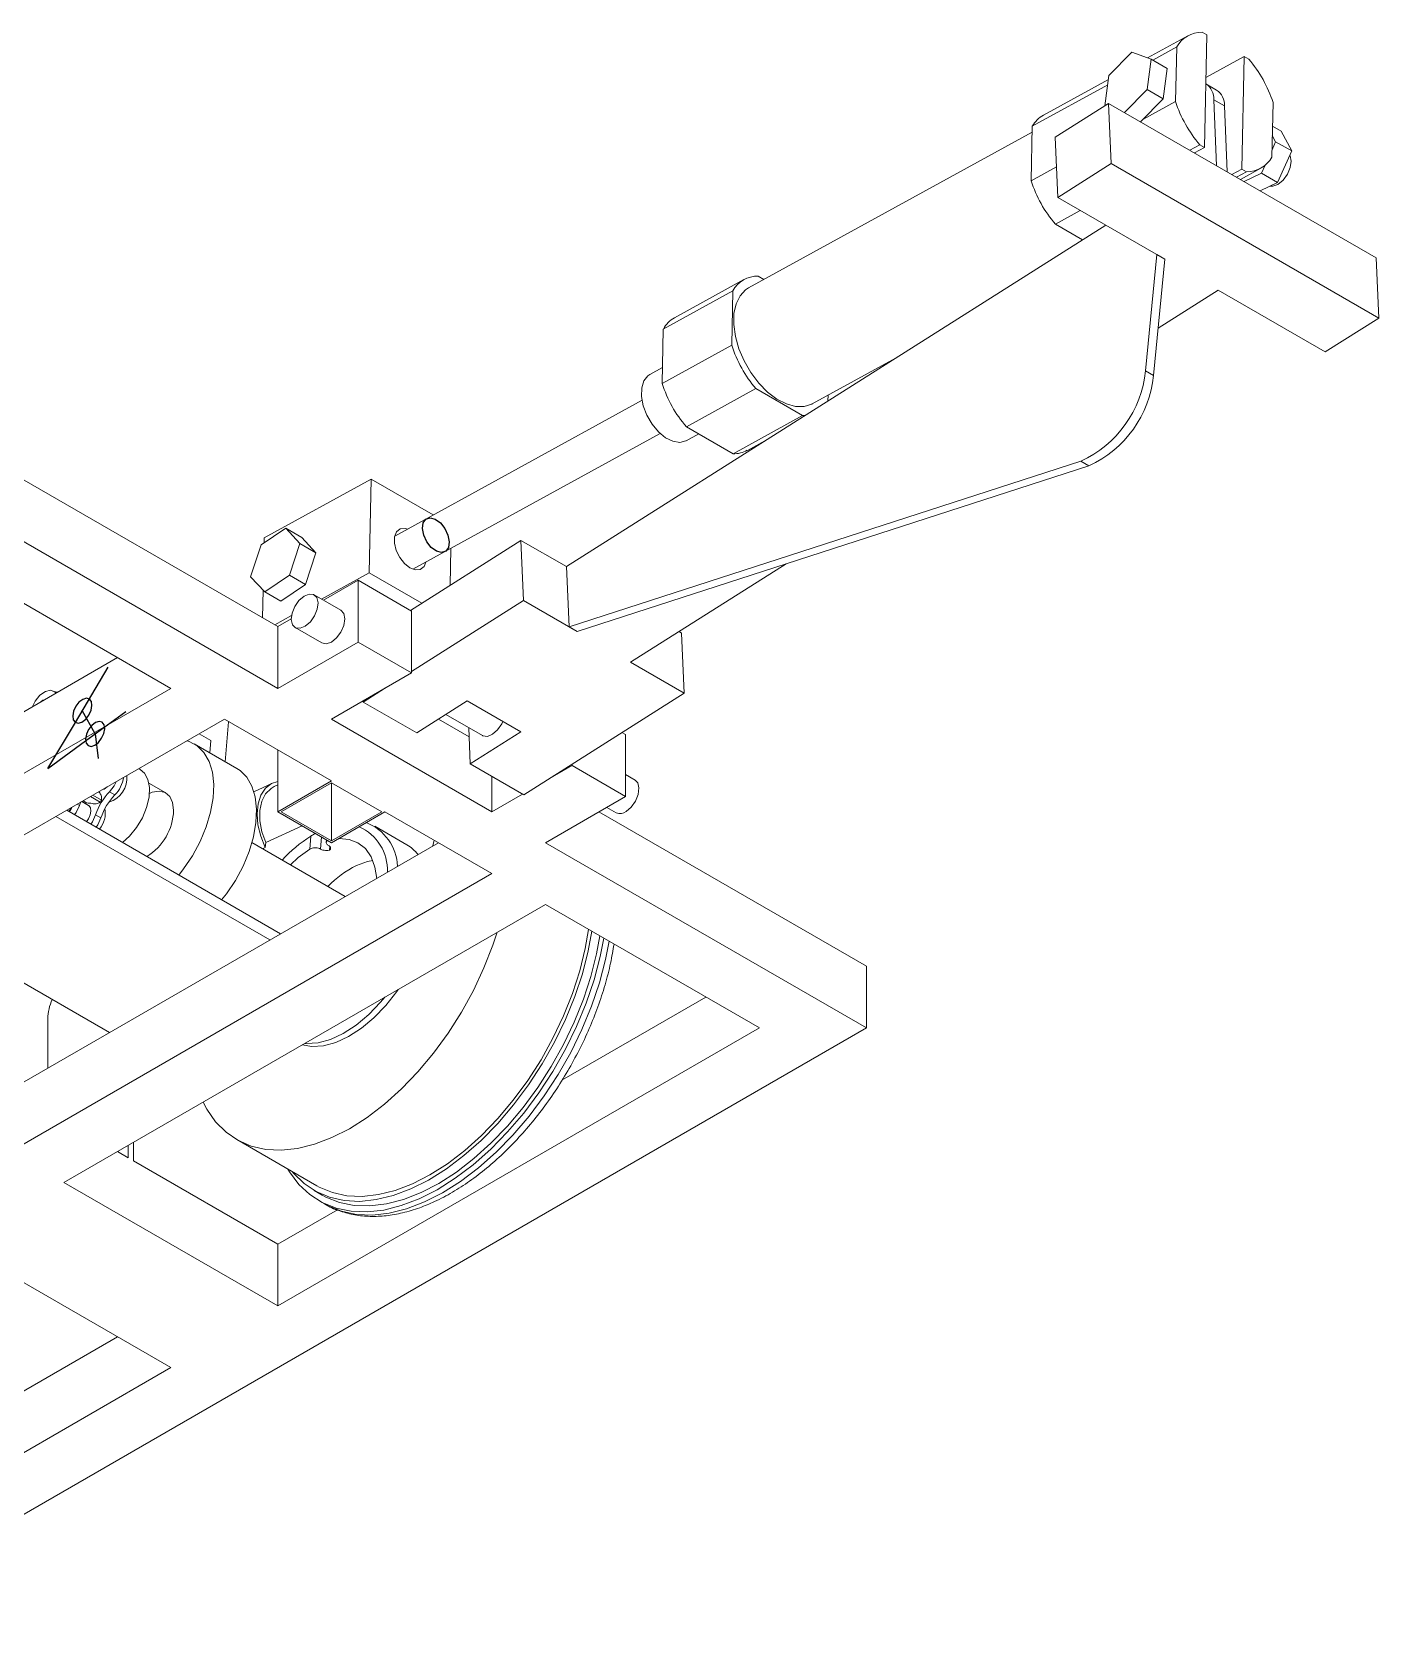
# Model space of a CAD drawing. Header units: millimetres. Extents: x 0 to 1189, y 0 to 841.
# Drawn here: x 292.12 to 327.72, y 164.48 to 207.17 of the extents above; entities that cross this region are included whole.
import ezdxf

# ---------------------------------------------------------------- set-up
doc = ezdxf.new("R2010")
doc.units = ezdxf.units.MM
doc.linetypes.add('CENTERX2', pattern=[20.32, 12.7, -2.54, 2.54, -2.54])

msp = doc.modelspace()

# ---------------------------------------------------------------- linework, layer by layer
at = {"color": 7, "linetype": 'Continuous', "lineweight": 15}
for p, q in [((322.67, 207.08), (321.605, 206.495)), ((323.047, 207.17), (323.169, 207.1)), ((323.169, 207.1), (323.107, 204.126)), ((321.193, 206.646), (320.582, 206.027)), ((321.699, 206.46), (321.193, 206.646)), ((321.743, 206.435), (322.375, 206.782)), ((322.375, 206.782), (322.345, 205.342)), ((321.593, 205.655), (321.699, 206.46)), ((321.699, 206.46), (322.123, 206.215)), ((322.017, 205.41), (322.123, 206.215)), ((324.159, 206.529), (323.145, 205.972)), ((324.159, 206.529), (324.097, 203.555)), ((324.159, 206.529), (324.28, 206.459)), ((318.558, 204.685), (320.55, 205.779)), ((320.569, 205.926), (318.853, 204.983)), ((320.582, 206.027), (320.477, 205.228)), ((323.43, 205.644), (323.147, 205.807)), ((320.994, 205.048), (321.593, 205.655)), ((321.419, 204.803), (322.017, 205.41)), ((321.482, 204.868), (322.345, 205.342)), ((321.593, 205.655), (322.017, 205.41)), ((323.353, 205.388), (323.428, 203.643)), ((323.636, 205.225), (323.353, 205.388)), ((320.576, 205.29), (319.163, 204.395)), ((320.576, 205.29), (320.644, 203.698)), ((327.647, 201.208), (320.576, 205.29)), ((323.636, 205.225), (323.711, 203.48)), ((324.921, 205.313), (324.891, 203.872)), ((318.555, 204.534), (311.056, 200.414)), ((318.558, 204.685), (318.528, 203.245)), ((324.908, 204.685), (325.137, 204.553)), ((325.137, 204.553), (325.416, 204.032)), ((319.163, 204.395), (319.232, 202.804)), ((322.722, 204.051), (322.986, 204.196)), ((323.107, 204.126), (322.843, 203.981)), ((322.986, 204.196), (323.107, 204.126)), ((324.991, 204.277), (324.895, 204.06)), ((324.903, 204.442), (324.991, 204.277)), ((324.991, 204.277), (325.416, 204.032)), ((318.528, 203.245), (319.197, 203.612)), ((320.644, 203.698), (319.232, 202.804)), ((327.715, 199.616), (320.644, 203.698)), ((324.715, 203.657), (324.619, 203.442)), ((325.416, 204.032), (325.043, 203.197)), ((323.833, 203.409), (324.097, 203.555)), ((323.955, 203.339), (324.219, 203.484)), ((324.059, 203.279), (324.596, 203.574)), ((324.097, 203.555), (324.219, 203.484)), ((324.619, 203.442), (324.16, 203.221)), ((325.043, 203.197), (324.584, 202.976)), ((324.619, 203.442), (325.043, 203.197)), ((322.06, 201.171), (319.232, 202.804)), ((319.169, 202.099), (319.827, 202.46)), ((320.498, 202.073), (306.241, 193.043)), ((319.169, 202.099), (319.885, 201.685)), ((321.551, 198.22), (321.848, 201.293)), ((321.763, 198.098), (322.06, 201.171)), ((321.848, 201.293), (322.06, 201.171)), ((327.647, 201.208), (327.715, 199.616)), ((310.935, 200.633), (309.097, 199.623)), ((311.313, 200.723), (311.462, 200.637)), ((308.803, 199.325), (310.64, 200.335)), ((310.64, 200.335), (310.611, 198.895)), ((321.884, 199.347), (323.474, 200.355)), ((326.303, 198.722), (323.474, 200.355)), ((327.715, 199.616), (326.303, 198.722)), ((308.803, 199.325), (308.773, 197.885)), ((308.773, 197.885), (310.611, 198.895)), ((312.741, 197.346), (314.961, 198.566)), ((308.782, 198.309), (308.448, 198.125)), ((321.551, 198.22), (321.763, 198.098)), ((309.413, 196.739), (311.251, 197.749)), ((311.251, 197.749), (312.484, 197.037)), ((308.24, 197.44), (301.701, 193.848)), ((313.159, 197.576), (313.156, 197.425)), ((310.646, 196.027), (312.484, 197.037)), ((312.55, 197.039), (312.484, 197.037)), ((290.128, 196.356), (298.614, 191.457)), ((302.182, 192.971), (308.722, 196.564)), ((309.411, 196.372), (309.738, 196.552)), ((309.413, 196.739), (310.646, 196.027)), ((311.024, 196.117), (311.565, 196.415)), ((306.31, 191.451), (319.843, 195.831)), ((306.522, 191.329), (320.055, 195.708)), ((319.843, 195.831), (320.055, 195.708)), ((301.078, 195.355), (298.251, 193.802)), ((301.027, 192.877), (301.078, 195.355)), ((302.72, 194.408), (301.078, 195.355)), ((290.128, 194.722), (298.614, 189.824)), ((298.82, 194.058), (298.169, 193.618)), ((298.248, 193.671), (298.251, 193.802)), ((299.194, 193.656), (298.82, 194.058)), ((298.82, 194.058), (299.244, 193.813)), ((299.618, 193.411), (299.244, 193.813)), ((298.169, 193.618), (297.892, 192.775)), ((298.917, 192.813), (299.194, 193.656)), ((299.194, 193.656), (299.618, 193.411)), ((299.341, 192.568), (299.618, 193.411)), ((302.116, 191.885), (305.039, 193.737)), ((303.167, 192.551), (303.187, 193.523)), ((305.039, 193.737), (305.108, 192.145)), ((306.241, 193.043), (305.039, 193.737)), ((290.128, 193.09), (295.785, 189.824)), ((306.241, 193.043), (306.31, 191.451)), ((307.936, 190.512), (312.049, 193.117)), ((297.892, 192.775), (298.266, 192.372)), ((298.266, 192.372), (298.917, 192.813)), ((298.691, 192.127), (299.341, 192.568)), ((298.917, 192.813), (299.341, 192.568)), ((301.027, 192.877), (299.767, 192.185)), ((299.821, 192.154), (300.735, 192.682)), ((300.735, 192.682), (300.735, 191.049)), ((302.149, 191.865), (300.735, 192.682)), ((302.416, 192.075), (301.027, 192.877)), ((298.207, 191.692), (298.222, 192.419)), ((298.266, 192.372), (298.691, 192.127)), ((300.278, 191.89), (299.571, 192.298)), ((302.149, 190.271), (305.108, 192.145)), ((306.522, 191.329), (305.108, 192.145)), ((298.975, 191.749), (298.53, 191.505)), ((298.614, 191.457), (298.967, 191.661)), ((302.149, 191.865), (302.149, 190.232)), ((298.614, 191.457), (298.614, 189.824)), ((299.071, 191.432), (299.778, 191.024)), ((306.31, 191.451), (306.522, 191.329)), ((309.218, 191.324), (309.282, 191.287)), ((309.282, 191.287), (309.351, 189.696)), ((298.614, 189.824), (300.735, 191.049)), ((302.149, 190.232), (300.735, 191.049)), ((283.057, 184.109), (294.371, 190.641)), ((307.936, 190.512), (309.351, 189.696)), ((300.028, 189.008), (302.149, 190.232)), ((283.057, 182.476), (295.785, 189.824)), ((292.756, 189.708), (292.682, 189.751)), ((292.755, 189.708), (292.711, 189.73)), ((300.87, 189.461), (301.459, 189.834)), ((305.113, 187.012), (309.351, 189.696)), ((300.869, 189.493), (300.87, 189.461)), ((302.285, 188.645), (300.87, 189.461)), ((302.285, 188.645), (303.619, 189.49)), ((303.055, 189.132), (304.021, 188.575)), ((305.033, 188.673), (303.619, 189.49)), ((248.005, 160.608), (297.199, 189.008)), ((297.199, 189.008), (300.028, 187.375)), ((297.311, 188.943), (297.223, 187.882)), ((300.028, 189.008), (304.271, 186.558)), ((302.857, 189.007), (303.668, 188.539)), ((303.658, 188.784), (303.699, 187.828)), ((303.699, 187.828), (305.033, 188.673)), ((297.531, 187.704), (296.399, 188.357)), ((296.838, 188.448), (296.534, 188.624)), ((296.838, 188.448), (296.811, 188.12)), ((307.709, 188.656), (307.806, 188.6)), ((307.806, 188.6), (307.806, 186.967)), ((298.614, 186.558), (298.614, 188.191)), ((303.699, 187.828), (305.113, 187.012)), ((306.392, 187.822), (306.392, 187.783)), ((294.972, 187.681), (294.936, 187.701)), ((304.271, 187.498), (304.271, 186.558)), ((305.702, 187.385), (306.392, 187.783)), ((306.392, 187.783), (307.806, 186.967)), ((308.056, 187.4), (307.806, 187.544)), ((293.66, 186.965), (293.919, 186.815)), ((293.723, 187.001), (293.951, 186.869)), ((294.302, 187.007), (294.161, 187.088)), ((295.651, 187.061), (295.203, 187.32)), ((298.47, 187.317), (297.978, 187.09)), ((298.614, 187.274), (298.512, 187.226)), ((298.614, 186.558), (300.028, 187.375)), ((298.699, 186.558), (300.028, 187.326)), ((300.028, 187.326), (301.357, 186.558)), ((300.028, 185.791), (300.028, 187.326)), ((304.271, 186.558), (305.084, 187.028)), ((305.685, 185.742), (307.806, 186.967)), ((293.029, 186.6), (298.685, 183.334)), ((293.089, 186.565), (293.158, 186.675)), ((293.61, 186.727), (293.43, 186.831)), ((300.028, 185.742), (298.614, 186.558)), ((300.028, 185.791), (298.699, 186.558)), ((301.357, 186.558), (300.028, 185.791)), ((301.442, 186.558), (300.028, 185.742)), ((301.442, 186.558), (304.271, 184.926)), ((307.099, 186.559), (314.17, 182.477)), ((307.306, 186.678), (307.556, 186.534)), ((292.746, 186.436), (298.402, 183.171)), ((293.934, 186.398), (293.793, 186.48)), ((299.252, 186.19), (298.292, 185.746)), ((302.023, 185.688), (301.175, 186.178)), ((255.076, 158.159), (302.856, 185.742)), ((300.396, 184.322), (297.928, 185.747)), ((298.281, 185.619), (298.292, 185.746)), ((299.454, 185.573), (299.482, 185.917)), ((299.603, 185.988), (299.543, 185.953)), ((299.895, 185.819), (299.89, 185.749)), ((305.685, 185.742), (314.17, 180.844)), ((298.281, 185.619), (298.208, 185.585)), ((299.98, 185.548), (299.988, 185.641)), ((255.076, 156.526), (304.271, 184.926)), ((294.16, 180.722), (288.503, 183.987)), ((292.957, 176.761), (305.685, 184.109)), ((305.685, 184.109), (311.342, 180.844)), ((314.17, 182.477), (314.17, 180.844)), ((309.927, 181.66), (306.123, 179.464)), ((292.533, 181.09), (292.533, 179.782)), ((314.17, 180.844), (288.403, 165.969)), ((311.342, 180.844), (298.614, 173.496)), ((294.654, 177.415), (294.371, 177.578)), ((294.654, 177.741), (294.654, 177.415)), ((294.795, 177.823), (294.795, 177.333)), ((297.524, 177.894), (299.645, 176.669)), ((298.614, 175.129), (294.795, 177.333)), ((298.614, 173.496), (292.957, 176.761)), ((299.575, 176.547), (299.787, 176.425)), ((300.185, 176.036), (298.614, 175.129)), ((299.7, 176.274), (299.842, 176.193)), ((295.785, 171.863), (290.128, 175.129)), ((298.614, 175.129), (298.614, 173.496)), ((294.371, 172.68), (286.989, 168.418)), ((295.785, 171.863), (286.989, 166.785))]:
    msp.add_line(p, q, dxfattribs=at)
at = {"color": 7, "linetype": 'CENTERX2'}
for p, q in [((293.26, 188.924), (294.13, 190.388)), ((293.781, 188.619), (293.443, 189.234)), ((293.529, 188.434), (294.59, 189.213)), ((292.533, 187.703), (293.26, 188.924)), ((292.533, 187.703), (293.529, 188.434)), ((293.781, 188.619), (293.863, 187.97))]:
    msp.add_line(p, q, dxfattribs=at)
at = {"color": 8, "linetype": 'Continuous', "lineweight": 15}
for p, q in [((293.307, 186.761), (293.369, 186.725)), ((293.461, 186.849), (293.554, 186.795)), ((299.737, 185.574), (299.764, 185.894))]:
    msp.add_line(p, q, dxfattribs=at)
at = {"color": 7, "linetype": 'Continuous', "lineweight": 15, "flags": 128}
for points in [[(325.365, 203.918), (325.372, 203.904), (325.401, 203.765), (325.376, 203.594), (325.301, 203.417), (325.187, 203.261), (325.052, 203.15), (324.917, 203.1), (324.848, 203.103)], [(312.741, 197.346), (312.729, 197.34), (312.528, 197.275), (312.3, 197.276), (312.056, 197.343), (311.806, 197.472), (311.559, 197.659), (311.327, 197.897), (311.117, 198.174), (310.94, 198.48), (310.802, 198.803), (310.709, 199.129), (310.664, 199.444), (310.67, 199.737), (310.727, 199.994), (310.831, 200.206), (310.979, 200.364), (311.056, 200.414)], [(309.411, 196.372), (309.4, 196.366), (309.24, 196.327), (309.057, 196.357), (308.864, 196.452), (308.677, 196.607), (308.508, 196.809), (308.37, 197.044), (308.274, 197.294), (308.227, 197.541), (308.231, 197.766), (308.288, 197.952), (308.392, 198.087), (308.448, 198.125)], [(302.045, 194.037), (301.978, 194.053), (301.849, 194.041), (301.751, 193.964), (301.697, 193.831), (301.694, 193.659), (301.741, 193.468), (301.833, 193.282), (301.959, 193.122), (302.103, 193.008), (302.249, 192.954), (302.378, 192.967), (302.476, 193.044), (302.526, 193.16)], [(299.338, 191.467), (299.472, 191.583), (299.583, 191.742), (299.654, 191.92), (299.674, 192.089), (299.64, 192.224), (299.558, 192.305), (299.44, 192.318), (299.304, 192.263), (299.17, 192.147), (299.059, 191.988), (298.988, 191.811), (298.968, 191.641), (299.001, 191.506), (299.083, 191.426), (299.201, 191.412), (299.338, 191.467)], [(300.278, 191.89), (300.278, 191.89), (300.355, 191.802), (300.381, 191.661), (300.355, 191.489), (300.278, 191.313), (300.163, 191.158), (300.028, 191.049), (299.893, 191.002), (299.778, 191.024)], [(292.711, 189.73), (292.602, 189.774), (292.465, 189.744), (292.323, 189.643), (292.198, 189.489), (292.125, 189.344)], [(292.775, 189.719), (292.732, 189.733), (292.71, 189.735)], [(292.343, 189.47), (292.396, 189.51), (292.436, 189.524)], [(304.562, 188.945), (304.532, 188.885), (304.422, 188.726), (304.288, 188.61), (304.151, 188.555), (304.033, 188.568), (304.021, 188.575)], [(295.995, 184.887), (296.122, 185.048), (296.358, 185.4), (296.56, 185.775), (296.72, 186.162), (296.835, 186.55), (296.901, 186.928), (296.916, 187.284), (296.88, 187.608), (296.794, 187.892), (296.659, 188.126), (296.481, 188.304), (296.265, 188.42), (296.212, 188.437)], [(294.503, 185.749), (294.691, 185.918), (294.877, 186.146), (295.031, 186.404), (295.143, 186.678), (295.207, 186.949), (295.218, 187.201), (295.176, 187.417), (295.084, 187.585), (294.972, 187.681)], [(297.126, 184.234), (297.253, 184.395), (297.49, 184.747), (297.691, 185.122), (297.852, 185.509), (297.967, 185.897), (298.033, 186.275), (298.048, 186.631), (298.011, 186.955), (297.925, 187.239), (297.791, 187.473), (297.613, 187.65), (297.531, 187.704)], [(307.823, 186.569), (307.957, 186.685), (308.068, 186.844), (308.139, 187.021), (308.159, 187.19), (308.126, 187.326), (308.056, 187.4)], [(293.959, 187.137), (294.021, 187.159), (294.099, 187.218)], [(294.161, 187.088), (294.281, 187.246), (294.337, 187.355)], [(295.857, 186.6), (295.83, 186.806), (295.754, 186.965), (295.632, 187.068), (295.475, 187.105), (295.293, 187.075), (295.217, 187.044)], [(298.614, 187.362), (298.448, 187.307), (298.287, 187.183), (298.165, 187.002), (298.089, 186.771), (298.062, 186.503), (298.087, 186.212), (298.161, 185.912), (298.281, 185.619)], [(298.512, 187.226), (298.431, 187.18), (298.289, 187.037), (298.19, 186.839), (298.14, 186.596), (298.14, 186.323), (298.192, 186.034), (298.292, 185.746)], [(293.099, 186.559), (293.143, 186.625), (293.177, 186.685)], [(293.24, 186.478), (293.284, 186.543), (293.369, 186.725)], [(293.369, 186.725), (293.399, 186.808), (293.402, 186.815)], [(293.61, 186.727), (293.615, 186.724), (293.659, 186.668), (293.672, 186.581), (293.653, 186.477), (293.605, 186.372), (293.551, 186.298)], [(293.664, 186.233), (293.709, 186.298), (293.793, 186.48)], [(293.806, 186.151), (293.85, 186.217), (293.934, 186.398)], [(301.225, 184.8), (301.177, 185.098), (301.076, 185.369), (300.925, 185.586), (300.73, 185.742), (300.497, 185.831), (300.233, 185.851), (300.214, 185.85)], [(302.742, 185.808), (302.734, 185.775), (302.712, 185.659)], [(299.454, 185.573), (299.153, 185.352), (298.945, 185.16)], [(301.122, 185.269), (300.982, 185.242), (300.692, 185.137)], [(304.412, 183.374), (304.298, 183.031), (304.062, 182.43), (303.784, 181.837), (303.466, 181.259), (303.113, 180.703), (302.728, 180.176), (302.316, 179.685), (301.883, 179.234), (301.434, 178.83), (300.973, 178.478), (300.507, 178.181), (300.041, 177.944), (299.582, 177.769), (299.133, 177.659), (298.701, 177.614), (298.292, 177.635), (297.909, 177.722), (297.558, 177.874), (297.243, 178.09), (296.967, 178.366), (296.735, 178.698), (296.635, 178.885)], [(307.229, 183.218), (307.134, 182.734), (306.973, 182.12), (306.764, 181.502), (306.51, 180.887), (306.214, 180.282), (305.88, 179.693), (305.511, 179.129), (305.111, 178.594), (304.686, 178.095), (304.239, 177.638), (303.777, 177.229), (303.304, 176.871), (302.826, 176.569), (302.348, 176.327), (301.876, 176.147), (301.415, 176.031), (300.971, 175.981), (300.549, 175.997), (300.153, 176.079), (299.788, 176.226), (299.459, 176.437), (299.168, 176.709), (298.92, 177.038), (298.874, 177.114)], [(306.912, 183.401), (306.817, 182.882), (306.662, 182.28), (306.46, 181.673), (306.213, 181.068), (305.924, 180.472), (305.597, 179.893), (305.236, 179.337), (304.843, 178.81), (304.425, 178.32), (303.987, 177.871), (303.532, 177.469), (303.067, 177.119), (302.597, 176.824), (302.128, 176.588), (301.664, 176.415), (301.213, 176.305), (300.778, 176.26), (300.364, 176.282), (299.978, 176.369), (299.623, 176.52), (299.304, 176.734), (299.023, 177.009), (298.991, 177.046)], [(306.826, 183.45), (306.739, 182.944), (306.594, 182.354), (306.402, 181.757), (306.165, 181.162), (305.886, 180.575), (305.569, 180.004), (305.217, 179.454), (304.835, 178.934), (304.427, 178.448), (303.997, 178.002), (303.552, 177.603), (303.095, 177.254), (302.634, 176.96), (302.172, 176.724), (301.716, 176.549), (301.271, 176.437), (300.843, 176.39), (300.435, 176.407), (300.055, 176.49), (299.704, 176.636), (299.645, 176.669)], [(307.124, 183.278), (307.039, 182.807), (306.889, 182.208), (306.691, 181.602), (306.449, 180.999), (306.165, 180.404), (305.842, 179.825), (305.485, 179.268), (305.097, 178.74), (304.683, 178.247), (304.247, 177.795), (303.796, 177.389), (303.333, 177.034), (302.865, 176.733), (302.397, 176.491), (301.934, 176.31), (301.482, 176.193), (301.045, 176.14), (300.631, 176.153), (300.242, 176.23), (299.883, 176.373), (299.787, 176.425)], [(299.251, 180.395), (299.508, 180.353), (299.817, 180.372), (300.145, 180.461), (300.483, 180.617), (300.821, 180.836), (301.152, 181.113), (301.467, 181.441), (301.758, 181.81), (301.796, 181.864)], [(299.325, 180.438), (299.363, 180.435), (299.674, 180.454), (300.003, 180.543), (300.342, 180.699), (300.682, 180.92), (301.014, 181.198), (301.33, 181.528), (301.44, 181.659)]]:
    msp.add_lwpolyline(points, dxfattribs=at)
at = {"color": 7, "linetype": 'Continuous', "flags": 128}
for points in [[(303.027, 194.052), (303.109, 193.876), (303.142, 193.699), (303.121, 193.55), (303.049, 193.449), (302.938, 193.414), (302.804, 193.449), (302.668, 193.548), (302.55, 193.697), (302.468, 193.874), (302.435, 194.05), (302.456, 194.2), (302.528, 194.3), (302.639, 194.335), (302.773, 194.301), (302.909, 194.201), (303.027, 194.052)], [(293.616, 189.117), (293.675, 189.244), (293.698, 189.369), (293.682, 189.473), (293.63, 189.541), (293.55, 189.562), (293.454, 189.533), (293.355, 189.459), (293.271, 189.35), (293.212, 189.223), (293.189, 189.098), (293.205, 188.994), (293.256, 188.926), (293.337, 188.905), (293.433, 188.934), (293.532, 189.009), (293.616, 189.117)], [(293.609, 188.735), (293.55, 188.609), (293.527, 188.484), (293.543, 188.379), (293.595, 188.312), (293.675, 188.29), (293.771, 188.319), (293.87, 188.394), (293.954, 188.503), (294.013, 188.629), (294.036, 188.754), (294.02, 188.859), (293.968, 188.926), (293.888, 188.947), (293.792, 188.918), (293.693, 188.844), (293.609, 188.735)]]:
    msp.add_lwpolyline(points, dxfattribs=at)
at = {"color": 8, "linetype": 'Continuous', "lineweight": 15, "flags": 128}
msp.add_lwpolyline([(299.842, 176.193), (299.93, 176.145), (300.295, 175.997), (300.69, 175.915), (301.113, 175.899), (301.557, 175.949), (302.017, 176.065), (302.489, 176.245), (302.967, 176.487), (303.445, 176.789), (303.918, 177.147), (304.381, 177.557), (304.827, 178.013), (305.253, 178.512), (305.652, 179.047), (306.021, 179.612), (306.356, 180.2), (306.651, 180.806), (306.905, 181.421), (307.114, 182.039), (307.276, 182.652), (307.37, 183.136)], dxfattribs=at)
at = {"color": 7, "linetype": 'Continuous', "lineweight": 15}
for centre, radius, start, end in [((323.026, 206.43), 0.74, 88.3794, 151.6026), ((321.767, 204.302), 3.312, 17.7757, 40.6382), ((322.875, 205.413), 0.479, 357.0914, 55.3755), ((325.499, 206.353), 3.312, 197.7763, 220.6375), ((323.157, 205.249), 0.479, 357.0914, 55.3755), ((319.224, 204.32), 0.759, 119.274, 151.3081), ((324.24, 204.224), 0.74, 268.3798, 331.6026), ((321.681, 204.256), 3.312, 197.7758, 220.6381), ((311.292, 199.983), 0.74, 88.3794, 151.6026), ((309.469, 198.961), 0.759, 119.2706, 151.3115), ((313.765, 199.906), 3.312, 197.777, 220.6368), ((318.619, 198.511), 2.947, 294.5546, 354.3328), ((318.831, 198.389), 2.947, 294.5546, 354.3328), ((311.926, 198.896), 3.312, 197.7757, 220.6381), ((310.665, 196.784), 0.757, 268.5839, 298.2697), ((293.952, 187.459), 0.672, 286.6746, 5.1223), ((293.701, 187.596), 0.842, 315.5703, 351.2769), ((295.309, 185.979), 1.597, 135.9947, 161.7018), ((295.451, 185.897), 1.597, 135.9947, 161.7018), ((293.581, 186.659), 0.139, 100.9292, 117.8973), ((293.399, 186.522), 0.651, 319.6079, 10.6948), ((290.923, 188.633), 3.505, 328.7527, 329.7784), ((294.345, 186.657), 1.513, 302.1171, 357.8667), ((307.663, 186.752), 0.243, 243.8812, 311.1092), ((300.265, 185.022), 1.244, 357.323, 66.6012), ((300.478, 185.061), 1.301, 2.5725, 68.7502), ((301.382, 182.886), 3.577, 122.078, 137.8906), ((301.498, 184.786), 1.044, 38.2274, 59.7954), ((301.888, 182.692), 2.722, 116.063, 135.8458), ((293.867, 181.059), 1.335, 156.2804, 178.6982)]:
    msp.add_arc(centre, radius, start, end, dxfattribs=at)
for points, knots in [([(293.951, 186.869), (293.951, 186.913), (293.951, 187.003), (293.902, 187.054), (293.882, 187.087), (293.879, 187.091)], [0, 0, 0, 0, 0.460268, 0.931609, 1, 1, 1, 1]), ([(293.919, 186.815), (293.881, 186.795), (293.804, 186.756), (293.691, 186.786), (293.606, 186.792), (293.554, 186.795)], [0, 0, 0, 0, 0.275575, 0.557817, 1, 1, 1, 1]), ([(299.482, 185.917), (299.497, 185.926), (299.527, 185.944), (299.571, 185.969), (299.595, 185.983), (299.603, 185.987)], [0, 0, 0, 0, 0.403545, 0.804572, 1, 1, 1, 1]), ([(299.936, 185.795), (299.926, 185.791), (299.902, 185.782), (299.887, 185.755), (299.891, 185.723), (299.914, 185.694), (299.939, 185.678), (299.948, 185.672)], [0, 0, 0, 0, 0.164971, 0.39504, 0.623484, 0.851033, 1, 1, 1, 1]), ([(299.737, 185.574), (299.72, 185.582), (299.685, 185.599), (299.618, 185.61), (299.551, 185.609), (299.494, 185.595), (299.465, 185.579), (299.454, 185.573)], [0, 0, 0, 0, 0.213562, 0.427125, 0.64066, 0.854434, 1, 1, 1, 1]), ([(299.98, 185.548), (299.975, 185.547), (299.951, 185.541), (299.902, 185.536), (299.834, 185.54), (299.777, 185.554), (299.749, 185.568), (299.737, 185.574)], [0, 0, 0, 0, 0.063766, 0.318784, 0.574178, 0.830074, 1, 1, 1, 1]), ([(299.948, 185.672), (299.963, 185.662), (299.992, 185.642), (300.01, 185.609), (300.007, 185.576), (299.989, 185.557), (299.98, 185.548)], [0, 0, 0, 0, 0.2555902, 0.5111749, 0.7671001, 1, 1, 1, 1]), ([(299.845, 176.197), (299.867, 176.182), (299.997, 176.096), (300.266, 175.993), (300.646, 175.892), (301.051, 175.854), (301.474, 175.872), (301.912, 175.949), (302.34, 176.077), (302.703, 176.227), (303.069, 176.407), (303.456, 176.634), (303.909, 176.953), (304.353, 177.319), (304.782, 177.728), (305.193, 178.175), (305.582, 178.657), (305.946, 179.169), (306.28, 179.704), (306.583, 180.259), (306.85, 180.827), (307.079, 181.404), (307.268, 181.984), (307.412, 182.54), (307.471, 182.895), (307.499, 183.062)], [0, 0, 0, 0, 0.009274, 0.053753, 0.098224, 0.143008, 0.188354, 0.234339, 0.280889, 0.32096, 0.346078, 0.39333, 0.440579, 0.487792, 0.534945, 0.582039, 0.62908, 0.676083, 0.723065, 0.770043, 0.817033, 0.86405, 0.911113, 0.958239, 1, 1, 1, 1])]:
    msp.add_open_spline(points, degree=3, knots=knots, dxfattribs=at)

doc.saveas('drawing.dxf')
